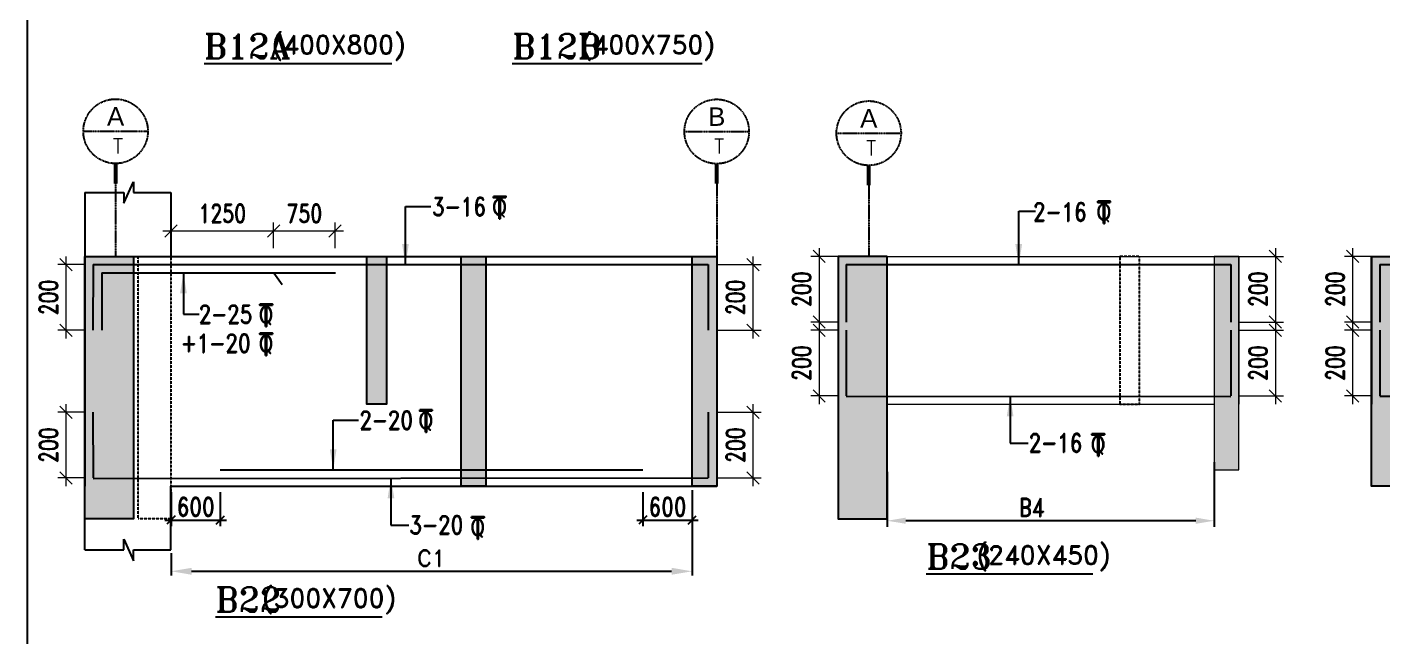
# Model space of a CAD drawing. Header units: millimetres. Extents: x 2061841 to 105821645, y -77612 to 48520811.
# Drawn here: x 2841199 to 2857719, y 21757 to 29191 of the extents above; entities that cross this region are included whole.
import ezdxf
from ezdxf.enums import TextEntityAlignment as Align

# ---------------------------------------------------------------- set-up
doc = ezdxf.new("R2010")
doc.units = ezdxf.units.MM
doc.header["$LTSCALE"] = 10
doc.header["$MEASUREMENT"] = 0
for name, pattern in [('$0$HIDDEN', [0.375, 0.25, -0.125]), ('BASEMENT COLUMN SETTING OUT-PART 2_R4$0$CENTER', [2, 1.25, -0.25, 0.25, -0.25]), ('CENTER', [2, 1.25, -0.25, 0.25, -0.25])]:
    doc.linetypes.add(name, pattern=pattern)
for name, color, linetype in [('A-Grid-Tower', 8, 'CENTER'), ('BASEMENT COLUMN SETTING OUT-PART 2_R4$0$A-GRID-MAIN', 2, 'BASEMENT COLUMN SETTING OUT-PART 2_R4$0$CENTER'), ('BEAM', 4, 'Continuous'), ('BEAM HATCH', 252, 'Continuous'), ('BEAM STIRRUPS', 3, 'Continuous'), ('BORDER', 5, 'Continuous'), ('DIM1', 3, 'Continuous'), ('LEADER', 3, 'Continuous'), ('REIN', 1, 'Continuous'), ('SHEET', 7, 'Continuous'), ('VIN_BEAM', 4, 'Continuous')]:
    doc.layers.add(name, color=color, linetype=linetype)
doc.layers.add('TEXT', color=2, linetype='Continuous', lineweight=25)
doc.layers.add('VIN_SLAB DIMENSION', color=3, linetype='Continuous', lineweight=13)
doc.styles.add('200', font='romand.shx', dxfattribs={"width": 0.8, "height": 225})
doc.styles.add('BASEMENT COLUMN SETTING OUT-PART 2_R4$0$MAS-TXTL', font='arial.ttf', dxfattribs={"height": 200})
doc.styles.add('BASEMENT COLUMN SETTING OUT-PART 2_R4$0$MAS-TXTS', font='romans.shx', dxfattribs={"width": 0.8, "height": 180})
doc.styles.add('GRID', font='romand.shx')
doc.styles.add('PK', font='romand.shx', dxfattribs={"width": 0.7, "height": 225})
doc.styles.add('PRP 100', font='romand.shx', dxfattribs={"width": 0.75})
doc.styles.add('RD', font='romand.shx', dxfattribs={"width": 0.9, "height": 225})
doc.styles.add('ROMAND', font='romand', dxfattribs={"height": 200})
doc.styles.add('RT', font='romant.shx', dxfattribs={"height": 250})
doc.dimstyles.new('dim', dxfattribs={"dimtxt": 225, "dimasz": 150, "dimexe": 100, "dimexo": 100, "dimgap": 100, "dimtad": 1, "dimdec": 0, "dimlfac": -1, "dimrnd": 5, "dimdsep": 46, "dimtxsty": 'PRP 100', "dimblk": 'OBLIQUE', "dimcen": 1.5, "dimdle": 100, "dimclrd": 3, "dimclre": 3, "dimclrt": 2, "dimadec": 0, "dimazin": 0, "dimtfac": 1, "dimtdec": 0, "dimtix": 1, "dimtmove": 0, "dimatfit": 3, "dimldrblk": 'OBLIQUE', "dimfxl": 200, "dimlwd": -1, "dimlwe": -1, "dimarcsym": 0})
doc.dimstyles.new('GR', dxfattribs={"dimtxt": 225, "dimasz": 100, "dimexe": 50, "dimexo": 50, "dimgap": 40, "dimtad": 1, "dimdec": 0, "dimzin": 0, "dimdsep": 46, "dimtxsty": 'RD', "dimblk1": 'OBLIQUE', "dimblk2": 'OBLIQUE', "dimsah": 1, "dimcen": 0, "dimdle": 100, "dimclrd": 3, "dimclre": 3, "dimclrt": 2, "dimadec": 0, "dimazin": 0, "dimtfac": 1, "dimtdec": 0, "dimtix": 1, "dimtmove": 0, "dimatfit": 3, "dimfxl": 1, "dimtolj": 1, "dimtzin": 0, "dimarcsym": 0})
doc.dimstyles.new('GR2', dxfattribs={"dimtxt": 225, "dimasz": 100, "dimexe": 75, "dimexo": 75, "dimgap": 50, "dimtad": 1, "dimdec": 0, "dimdsep": 46, "dimtxsty": '200', "dimblk1": 'OBLIQUE', "dimblk2": 'OBLIQUE', "dimsah": 1, "dimcen": 50, "dimdle": 75, "dimclrd": 3, "dimclre": 3, "dimclrt": 2, "dimadec": 0, "dimazin": 0, "dimtfac": 1, "dimtdec": 0, "dimtix": 1, "dimtmove": 0, "dimatfit": 3, "dimldrblk": 'OBLIQUE', "dimfxl": 1, "dimtolj": 1, "dimtzin": 0, "dimarcsym": 0})
doc.dimstyles.new('GRID', dxfattribs={"dimtxt": 300, "dimasz": 75, "dimexe": 50, "dimexo": 50, "dimgap": 60, "dimtad": 1, "dimdec": 0, "dimdsep": 46, "dimtxsty": 'GRID', "dimblk1": 'OBLIQUE', "dimblk2": 'OBLIQUE', "dimsah": 1, "dimcen": 2.5, "dimdle": 50, "dimclrd": 3, "dimclre": 3, "dimclrt": 2, "dimadec": 0, "dimazin": 0, "dimtfac": 1, "dimtdec": 0, "dimtmove": 0, "dimatfit": 3, "dimldrblk": 'OBLIQUE', "dimfxl": 1, "dimarcsym": 0})

# ---------------------------------------------------------------- blocks, each defined once
blk = doc.blocks.new('_Oblique')
at = {"color": 0, "linetype": 'ByBlock', "lineweight": -2}
blk.add_line((-0.5, -0.5), (0.5, 0.5), dxfattribs=at)
blk = doc.blocks.new('*D1713')
at = {"layer": 'Defpoints', "color": 0, "transparency": 16777216}
for p in [(2844202, 26707), (2842952, 26395), (2844202, 26395)]:
    blk.add_point(p, dxfattribs=at)
at = {"layer": 'VIN_SLAB DIMENSION', "color": 3, "transparency": 16777216}
for p, q in [((2842952, 26495), (2842952, 26807)), ((2844202, 26495), (2844202, 26807)), ((2842852, 26707), (2844302, 26707))]:
    blk.add_line(p, q, dxfattribs=at)
at = {"layer": 'VIN_SLAB DIMENSION', "color": 3, "transparency": 16777216, "xscale": 150, "yscale": 150, "zscale": 150, "rotation": 180}
blk.add_blockref('_Oblique', (2842952, 26707), dxfattribs=at)
at = {"layer": 'VIN_SLAB DIMENSION', "color": 3, "transparency": 16777216, "xscale": 150, "yscale": 150, "zscale": 150}
blk.add_blockref('_Oblique', (2844202, 26707), dxfattribs=at)
at = {"layer": 'VIN_SLAB DIMENSION', "color": 2, "transparency": 16777216, "insert": (2843577, 26920), "char_height": 225, "attachment_point": 5, "style": 'PRP 100'}
blk.add_mtext('1250', dxfattribs=at)
blk = doc.blocks.new('OBLIQUE')
blk = doc.blocks.new('A$C33BE299A')
at = {"layer": 'SHEET', "color": 4, "style": 'ROMAND'}
for s, height, p in [('T', 170, (-16, 0)), ('Q', 125, (-14, 27))]:
    blk.add_text(s, height=height, dxfattribs=at).set_placement(p)
blk = doc.blocks.new('*D1714')
at = {"layer": 'Defpoints', "color": 0, "linetype": 'Continuous', "ltscale": 20, "transparency": 16777216}
for p in [(2849302, 23595, -52), (2842952, 22829, 0), (2849302, 22557)]:
    blk.add_point(p, dxfattribs=at)
at = {"layer": 'DIM1', "color": 3, "linetype": 'Continuous', "lineweight": -2, "ltscale": 20, "transparency": 16777216}
for p, q in [((2849302, 23545), (2849302, 22507)), ((2842952, 22779), (2842952, 22507)), ((2843202, 22557), (2849052, 22557))]:
    blk.add_line(p, q, dxfattribs=at)
at = {"layer": 'DIM1', "color": 3, "linetype": 'Continuous', "ltscale": 20, "transparency": 16777216}
for points in [[(2843202, 22599), (2843202, 22515), (2842952, 22557)], [(2849052, 22599), (2849052, 22515), (2849302, 22557)]]:
    blk.add_solid(points, dxfattribs=at)
at = {"layer": 'DIM1', "color": 2, "linetype": 'Continuous', "ltscale": 20, "transparency": 16777216, "insert": (2846127, 22717), "char_height": 200, "attachment_point": 5, "style": 'GRID'}
blk.add_mtext('C1', dxfattribs=at)
blk = doc.blocks.new('*D1715')
at = {"layer": 'BEAM STIRRUPS', "color": 3, "lineweight": -2, "ltscale": 0.25, "transparency": 16777216}
for p, q in [((2855664, 23889), (2855664, 23098)), ((2851680, 23768), (2851680, 23098)), ((2855439, 23173), (2851905, 23173))]:
    blk.add_line(p, q, dxfattribs=at)
at = {"layer": 'BEAM STIRRUPS', "color": 3, "linetype": 'Continuous', "ltscale": 0.25, "transparency": 16777216}
for points in [[(2851905, 23211), (2851905, 23136), (2851680, 23173)], [(2855439, 23211), (2855439, 23136), (2855664, 23173)]]:
    blk.add_solid(points, dxfattribs=at)
at = {"layer": 'Defpoints', "color": 0, "linetype": 'Continuous', "ltscale": 0.25, "transparency": 16777216}
for p in [(2855664, 23964, 46), (2851680, 23843, 2), (2851680, 23173)]:
    blk.add_point(p, dxfattribs=at)
at = {"layer": 'BEAM STIRRUPS', "color": 2, "linetype": 'Continuous', "ltscale": 0.25, "transparency": 16777216, "insert": (2853440, 23336), "char_height": 225, "attachment_point": 5, "rotation": 360, "style": '200'}
blk.add_mtext('\\A1;B4', dxfattribs=at)
blk = doc.blocks.new('*D1599')
at = {"layer": 'Defpoints', "color": 0, "transparency": 16777216}
for p in [(2844952, 26707), (2844202, 26395), (2844952, 26395)]:
    blk.add_point(p, dxfattribs=at)
at = {"layer": 'VIN_SLAB DIMENSION', "color": 3, "transparency": 16777216}
for p, q in [((2844202, 26495), (2844202, 26807)), ((2844952, 26495), (2844952, 26807)), ((2844102, 26707), (2845052, 26707))]:
    blk.add_line(p, q, dxfattribs=at)
at = {"layer": 'VIN_SLAB DIMENSION', "color": 3, "transparency": 16777216, "xscale": 150, "yscale": 150, "zscale": 150, "rotation": 180}
blk.add_blockref('_Oblique', (2844202, 26707), dxfattribs=at)
at = {"layer": 'VIN_SLAB DIMENSION', "color": 3, "transparency": 16777216, "xscale": 150, "yscale": 150, "zscale": 150}
blk.add_blockref('_Oblique', (2844952, 26707), dxfattribs=at)
at = {"layer": 'VIN_SLAB DIMENSION', "color": 2, "transparency": 16777216, "insert": (2844577, 26920), "char_height": 225, "attachment_point": 5, "style": 'PRP 100'}
blk.add_mtext('750', dxfattribs=at)
blk = doc.blocks.new('*D1600')
at = {"layer": 'BEAM', "color": 3, "lineweight": -2, "transparency": 16777216}
for p, q in [((2842952, 23520), (2842952, 23106)), ((2843552, 23520), (2843552, 23106)), ((2842877, 23181), (2843627, 23181))]:
    blk.add_line(p, q, dxfattribs=at)
at = {"layer": 'Defpoints', "color": 0, "transparency": 16777216}
for p in [(2842952, 23595, 0), (2843552, 23595, 0), (2843552, 23181)]:
    blk.add_point(p, dxfattribs=at)
at = {"layer": 'BEAM', "color": 3, "lineweight": -2, "transparency": 16777216, "xscale": 100, "yscale": 100, "zscale": 100, "rotation": 180}
blk.add_blockref('_Oblique', (2842952, 23181), dxfattribs=at)
at = {"layer": 'BEAM', "color": 3, "lineweight": -2, "transparency": 16777216, "xscale": 100, "yscale": 100, "zscale": 100}
blk.add_blockref('_Oblique', (2843552, 23181), dxfattribs=at)
at = {"layer": 'BEAM', "color": 2, "transparency": 16777216, "insert": (2843252, 23343), "char_height": 225, "attachment_point": 5, "style": '200'}
blk.add_mtext('\\A1;600', dxfattribs=at)
blk = doc.blocks.new('*D1601')
at = {"layer": 'BEAM', "color": 3, "lineweight": -2, "transparency": 16777216}
for p, q in [((2848702, 23520), (2848702, 23106)), ((2849302, 23520), (2849302, 23106)), ((2848627, 23181), (2849377, 23181))]:
    blk.add_line(p, q, dxfattribs=at)
at = {"layer": 'Defpoints', "color": 0, "transparency": 16777216}
for p in [(2848702, 23595, 0), (2849302, 23595, 0), (2849302, 23181)]:
    blk.add_point(p, dxfattribs=at)
at = {"layer": 'BEAM', "color": 3, "lineweight": -2, "transparency": 16777216, "xscale": 100, "yscale": 100, "zscale": 100, "rotation": 180}
blk.add_blockref('_Oblique', (2848702, 23181), dxfattribs=at)
at = {"layer": 'BEAM', "color": 3, "lineweight": -2, "transparency": 16777216, "xscale": 100, "yscale": 100, "zscale": 100}
blk.add_blockref('_Oblique', (2849302, 23181), dxfattribs=at)
at = {"layer": 'BEAM', "color": 2, "transparency": 16777216, "insert": (2849002, 23343), "char_height": 225, "attachment_point": 5, "style": '200'}
blk.add_mtext('\\A1;600', dxfattribs=at)
blk = doc.blocks.new('BASEMENT COLUMN SETTING OUT-PART 2_R4$0$GRID TARGET1')
blk.add_wipeout([(393, -655), (392, -641), (392, -628), (390, -614), (389, -600), (387, -587), (384, -573), (381, -560), (377, -547), (373, -534), (369, -521), (364, -508), (359, -495), (353, -483), (347, -471), (340, -459), (333, -447), (325, -435), (318, -424), (309, -413), (301, -403), (292, -392), (282, -382), (273, -373), (263, -363), (252, -354), (242, -346), (231, -337), (220, -330), (208, -322), (196, -315), (184, -308), (172, -302), (160, -296), (147, -291), (134, -286), (121, -282), (108, -278), (95, -274), (82, -271), (68, -268), (55, -266), (41, -265), (27, -263), (14, -263), (0, -262), (-14, -263), (-27, -263), (-41, -265), (-55, -266), (-68, -268), (-82, -271), (-95, -274), (-108, -278), (-121, -282), (-134, -286), (-147, -291), (-160, -296), (-172, -302), (-184, -308), (-196, -315), (-208, -322), (-220, -330), (-231, -337), (-242, -346), (-252, -354), (-263, -363), (-273, -373), (-282, -382), (-292, -392), (-301, -403), (-309, -413), (-318, -424), (-325, -435), (-333, -447), (-340, -459), (-347, -471), (-353, -483), (-359, -495), (-364, -508), (-369, -521), (-373, -534), (-377, -547), (-381, -560), (-384, -573), (-387, -587), (-389, -600), (-390, -614), (-392, -628), (-392, -641), (-393, -655), (-392, -669), (-392, -682), (-390, -696), (-389, -710), (-387, -723), (-384, -737), (-381, -750), (-377, -763), (-373, -776), (-369, -789), (-364, -802), (-359, -815), (-353, -827), (-347, -839), (-340, -851), (-333, -863), (-325, -875), (-318, -886), (-309, -897), (-301, -907), (-292, -918), (-282, -928), (-273, -937), (-263, -947), (-252, -956), (-242, -964), (-231, -973), (-220, -981), (-208, -988), (-196, -995), (-184, -1002), (-172, -1008), (-160, -1014), (-147, -1019), (-134, -1024), (-121, -1028), (-108, -1032), (-95, -1036), (-82, -1039), (-68, -1042), (-55, -1044), (-41, -1046), (-27, -1047), (-14, -1047), (0, -1048), (14, -1047), (27, -1047), (41, -1046), (55, -1044), (68, -1042), (82, -1039), (95, -1036), (108, -1032), (121, -1028), (134, -1024), (147, -1019), (160, -1014), (172, -1008), (184, -1002), (196, -995), (208, -988), (220, -981), (231, -973), (242, -964), (252, -956), (263, -947), (273, -937), (282, -928), (292, -918), (301, -907), (309, -897), (318, -886), (325, -875), (333, -863), (340, -851), (347, -839), (353, -827), (359, -815), (364, -802), (369, -789), (373, -776), (377, -763), (381, -750), (384, -737), (387, -723), (389, -710), (390, -696), (392, -682), (392, -669)])
blk.add_line((-393, -655), (393, -655))
at = {"const_width": 48.8}
blk.add_lwpolyline([(0, -1048), (0, -1292)], dxfattribs=at)
blk.add_circle((0, -655), 393)
for tag, height, style, p in [('AS', 225, 'BASEMENT COLUMN SETTING OUT-PART 2_R4$0$MAS-TXTL', (0, -586)), ('REF', 180, 'BASEMENT COLUMN SETTING OUT-PART 2_R4$0$MAS-TXTS', (29, -925))]:
    blk.add_attdef(tag, text='', height=height, dxfattribs=dict(style=style)).set_placement(p, align=Align.CENTER)
blk = doc.blocks.new('*D1228')
at = {"layer": 'Defpoints', "color": 0, "transparency": 16777216}
for p in [(2842001, 26295, 52), (2841671, 25495), (2842001, 25495, 51)]:
    blk.add_point(p, dxfattribs=at)
at = {"layer": 'VIN_SLAB DIMENSION', "color": 3, "transparency": 16777216}
for p, q in [((2841901, 26295), (2841571, 26295)), ((2841671, 26395), (2841671, 25395)), ((2841901, 25495), (2841571, 25495))]:
    blk.add_line(p, q, dxfattribs=at)
at = {"layer": 'VIN_SLAB DIMENSION', "color": 3, "transparency": 16777216, "xscale": 150, "yscale": 150, "zscale": 150}
for p, rotation in [((2841671, 26295), 90), ((2841671, 25495), 270)]:
    blk.add_blockref('_Oblique', p, dxfattribs=dict(at, rotation=rotation))
at = {"layer": 'VIN_SLAB DIMENSION', "color": 2, "transparency": 16777216, "insert": (2841459, 25895), "char_height": 225, "attachment_point": 5, "rotation": 90, "style": 'PRP 100'}
blk.add_mtext('200', dxfattribs=at)
blk = doc.blocks.new('*D1229')
at = {"layer": 'Defpoints', "color": 0, "transparency": 16777216}
for p in [(2842001, 24495, 52), (2841671, 23695), (2842001, 23695, 51)]:
    blk.add_point(p, dxfattribs=at)
at = {"layer": 'VIN_SLAB DIMENSION', "color": 3, "transparency": 16777216}
for p, q in [((2841901, 24495), (2841571, 24495)), ((2841671, 24595), (2841671, 23595)), ((2841901, 23695), (2841571, 23695))]:
    blk.add_line(p, q, dxfattribs=at)
at = {"layer": 'VIN_SLAB DIMENSION', "color": 3, "transparency": 16777216, "xscale": 150, "yscale": 150, "zscale": 150}
for p, rotation in [((2841671, 24495), 90), ((2841671, 23695), 270)]:
    blk.add_blockref('_Oblique', p, dxfattribs=dict(at, rotation=rotation))
at = {"layer": 'VIN_SLAB DIMENSION', "color": 2, "transparency": 16777216, "insert": (2841459, 24095), "char_height": 225, "attachment_point": 5, "rotation": 90, "style": 'PRP 100'}
blk.add_mtext('200', dxfattribs=at)
blk = doc.blocks.new('*D1230')
at = {"layer": 'Defpoints', "color": 0, "transparency": 16777216}
for p in [(2849499, 26295, 52), (2849499, 25495, 51), (2850042, 25495)]:
    blk.add_point(p, dxfattribs=at)
at = {"layer": 'VIN_SLAB DIMENSION', "color": 3, "transparency": 16777216}
for p, q in [((2849599, 26295), (2850142, 26295)), ((2850042, 26395), (2850042, 25395)), ((2849599, 25495), (2850142, 25495))]:
    blk.add_line(p, q, dxfattribs=at)
at = {"layer": 'VIN_SLAB DIMENSION', "color": 3, "transparency": 16777216, "xscale": 150, "yscale": 150, "zscale": 150}
for p, rotation in [((2850042, 26295), 90), ((2850042, 25495), 270)]:
    blk.add_blockref('_Oblique', p, dxfattribs=dict(at, rotation=rotation))
at = {"layer": 'VIN_SLAB DIMENSION', "color": 2, "transparency": 16777216, "insert": (2849829, 25895), "char_height": 225, "attachment_point": 5, "rotation": 90, "style": 'PRP 100'}
blk.add_mtext('200', dxfattribs=at)
blk = doc.blocks.new('*D1231')
at = {"layer": 'Defpoints', "color": 0, "transparency": 16777216}
for p in [(2849499, 24495, 52), (2849499, 23695, 51), (2850042, 23695)]:
    blk.add_point(p, dxfattribs=at)
at = {"layer": 'VIN_SLAB DIMENSION', "color": 3, "transparency": 16777216}
for p, q in [((2849599, 24495), (2850142, 24495)), ((2850042, 24595), (2850042, 23595)), ((2849599, 23695), (2850142, 23695))]:
    blk.add_line(p, q, dxfattribs=at)
at = {"layer": 'VIN_SLAB DIMENSION', "color": 3, "transparency": 16777216, "xscale": 150, "yscale": 150, "zscale": 150}
for p, rotation in [((2850042, 24495), 90), ((2850042, 23695), 270)]:
    blk.add_blockref('_Oblique', p, dxfattribs=dict(at, rotation=rotation))
at = {"layer": 'VIN_SLAB DIMENSION', "color": 2, "transparency": 16777216, "insert": (2849830, 24095), "char_height": 225, "attachment_point": 5, "rotation": 90, "style": 'PRP 100'}
blk.add_mtext('200', dxfattribs=at)
blk = doc.blocks.new('*D1232')
at = {"layer": 'Defpoints', "color": 0, "transparency": 16777216}
for p in [(2851180, 26395, 52), (2850850, 25595), (2851180, 25595, 51)]:
    blk.add_point(p, dxfattribs=at)
at = {"layer": 'VIN_SLAB DIMENSION', "color": 3, "transparency": 16777216}
for p, q in [((2850850, 26495), (2850850, 25495)), ((2851080, 26395), (2850750, 26395)), ((2851080, 25595), (2850750, 25595))]:
    blk.add_line(p, q, dxfattribs=at)
at = {"layer": 'VIN_SLAB DIMENSION', "color": 3, "transparency": 16777216, "xscale": 150, "yscale": 150, "zscale": 150}
for p, rotation in [((2850850, 26395), 90), ((2850850, 25595), 270)]:
    blk.add_blockref('_Oblique', p, dxfattribs=dict(at, rotation=rotation))
at = {"layer": 'VIN_SLAB DIMENSION', "color": 2, "transparency": 16777216, "insert": (2850637, 25995), "char_height": 225, "attachment_point": 5, "rotation": 90, "style": 'PRP 100'}
blk.add_mtext('200', dxfattribs=at)
blk = doc.blocks.new('*D1233')
at = {"layer": 'Defpoints', "color": 0, "transparency": 16777216}
for p in [(2851180, 25495, 52), (2850850, 24695), (2851180, 24695, 51)]:
    blk.add_point(p, dxfattribs=at)
at = {"layer": 'VIN_SLAB DIMENSION', "color": 3, "transparency": 16777216}
for p, q in [((2851080, 25495), (2850750, 25495)), ((2850850, 25595), (2850850, 24595)), ((2851080, 24695), (2850750, 24695))]:
    blk.add_line(p, q, dxfattribs=at)
at = {"layer": 'VIN_SLAB DIMENSION', "color": 3, "transparency": 16777216, "xscale": 150, "yscale": 150, "zscale": 150}
for p, rotation in [((2850850, 25495), 90), ((2850850, 24695), 270)]:
    blk.add_blockref('_Oblique', p, dxfattribs=dict(at, rotation=rotation))
at = {"layer": 'VIN_SLAB DIMENSION', "color": 2, "transparency": 16777216, "insert": (2850637, 25095), "char_height": 225, "attachment_point": 5, "rotation": 90, "style": 'PRP 100'}
blk.add_mtext('200', dxfattribs=at)
blk = doc.blocks.new('*D1234')
at = {"layer": 'Defpoints', "color": 0, "transparency": 16777216}
for p in [(2855866, 26395, 52), (2855866, 25595, 51), (2856410, 25595)]:
    blk.add_point(p, dxfattribs=at)
at = {"layer": 'VIN_SLAB DIMENSION', "color": 3, "transparency": 16777216}
for p, q in [((2856410, 26495), (2856410, 25495)), ((2855966, 26395), (2856510, 26395)), ((2855966, 25595), (2856510, 25595))]:
    blk.add_line(p, q, dxfattribs=at)
at = {"layer": 'VIN_SLAB DIMENSION', "color": 3, "transparency": 16777216, "xscale": 150, "yscale": 150, "zscale": 150}
for p, rotation in [((2856410, 26395), 90), ((2856410, 25595), 270)]:
    blk.add_blockref('_Oblique', p, dxfattribs=dict(at, rotation=rotation))
at = {"layer": 'VIN_SLAB DIMENSION', "color": 2, "transparency": 16777216, "insert": (2856198, 25995), "char_height": 225, "attachment_point": 5, "rotation": 90, "style": 'PRP 100'}
blk.add_mtext('200', dxfattribs=at)
blk = doc.blocks.new('*D1235')
at = {"layer": 'Defpoints', "color": 0, "transparency": 16777216}
for p in [(2855866, 25495, 52), (2855866, 24695, 51), (2856410, 24695)]:
    blk.add_point(p, dxfattribs=at)
at = {"layer": 'VIN_SLAB DIMENSION', "color": 3, "transparency": 16777216}
for p, q in [((2855966, 25495), (2856510, 25495)), ((2856410, 25595), (2856410, 24595)), ((2855966, 24695), (2856510, 24695))]:
    blk.add_line(p, q, dxfattribs=at)
at = {"layer": 'VIN_SLAB DIMENSION', "color": 3, "transparency": 16777216, "xscale": 150, "yscale": 150, "zscale": 150}
for p, rotation in [((2856410, 25495), 90), ((2856410, 24695), 270)]:
    blk.add_blockref('_Oblique', p, dxfattribs=dict(at, rotation=rotation))
at = {"layer": 'VIN_SLAB DIMENSION', "color": 2, "transparency": 16777216, "insert": (2856198, 25095), "char_height": 225, "attachment_point": 5, "rotation": 90, "style": 'PRP 100'}
blk.add_mtext('200', dxfattribs=at)
blk = doc.blocks.new('*D1236')
at = {"layer": 'Defpoints', "color": 0, "transparency": 16777216}
for p in [(2857680, 26395, 52), (2857350, 25595), (2857680, 25595, 51)]:
    blk.add_point(p, dxfattribs=at)
at = {"layer": 'VIN_SLAB DIMENSION', "color": 3, "transparency": 16777216}
for p, q in [((2857350, 26495), (2857350, 25495)), ((2857580, 26395), (2857250, 26395)), ((2857580, 25595), (2857250, 25595))]:
    blk.add_line(p, q, dxfattribs=at)
at = {"layer": 'VIN_SLAB DIMENSION', "color": 3, "transparency": 16777216, "xscale": 150, "yscale": 150, "zscale": 150}
for p, rotation in [((2857350, 26395), 90), ((2857350, 25595), 270)]:
    blk.add_blockref('_Oblique', p, dxfattribs=dict(at, rotation=rotation))
at = {"layer": 'VIN_SLAB DIMENSION', "color": 2, "transparency": 16777216, "insert": (2857138, 25995), "char_height": 225, "attachment_point": 5, "rotation": 90, "style": 'PRP 100'}
blk.add_mtext('200', dxfattribs=at)
blk = doc.blocks.new('*D1237')
at = {"layer": 'Defpoints', "color": 0, "transparency": 16777216}
for p in [(2857680, 25495, 52), (2857350, 24695), (2857680, 24695, 51)]:
    blk.add_point(p, dxfattribs=at)
at = {"layer": 'VIN_SLAB DIMENSION', "color": 3, "transparency": 16777216}
for p, q in [((2857580, 25495), (2857250, 25495)), ((2857350, 25595), (2857350, 24595)), ((2857580, 24695), (2857250, 24695))]:
    blk.add_line(p, q, dxfattribs=at)
at = {"layer": 'VIN_SLAB DIMENSION', "color": 3, "transparency": 16777216, "xscale": 150, "yscale": 150, "zscale": 150}
for p, rotation in [((2857350, 25495), 90), ((2857350, 24695), 270)]:
    blk.add_blockref('_Oblique', p, dxfattribs=dict(at, rotation=rotation))
at = {"layer": 'VIN_SLAB DIMENSION', "color": 2, "transparency": 16777216, "insert": (2857138, 25095), "char_height": 225, "attachment_point": 5, "rotation": 90, "style": 'PRP 100'}
blk.add_mtext('200', dxfattribs=at)

msp = doc.modelspace()

# ---------------------------------------------------------------- hatches: boundary and pattern name
at = {"layer": 'BEAM HATCH'}
for points in [[(2841901.8, 26395.4), (2842496.9, 26395.4), (2842496.9, 23195.4), (2841901.8, 23195.4)], [(2845336.8, 26395.4), (2845576.8, 26395.4), (2845576.8, 24595.4), (2845336.8, 24595.4)], [(2846486.8, 26395.4), (2846786.8, 26395.4), (2846786.8, 23595.4), (2846486.8, 23595.4)], [(2849301.8, 26395.4), (2849601.8, 26395.4), (2849601.8, 23595.4), (2849301.8, 23595.4)], [(2851679.9, 26395.4), (2851079.6, 26395.4), (2851079.6, 23195.4), (2851679.9, 23195.4)], [(2855664.4, 26395.4), (2855664.4, 23795.4), (2855964.6, 23795.4), (2855964.6, 26395.4)]]:
    msp.add_hatch(color=252, dxfattribs=at).paths.add_polyline_path(points)
h = msp.add_hatch(color=252, dxfattribs=at)
h.paths.add_polyline_path([(2857580.2, 26395.4), (2857880.2, 26395.4), (2857880.2, 23595.4), (2857580.2, 23595.4)])
h.paths.add_polyline_path([(2858892.5, 23938.2), (2859245, 23938.2), (2859245, 23488.2), (2858892.5, 23488.2)], flags=9)

# ---------------------------------------------------------------- linework, layer by layer
at = {"layer": 'A-Grid-Tower', "color": 6}
for p, q in [((2842276.8, 27284.4, 0), (2842276.8, 26395.4, 0)), ((2849601.8, 27281.5, 0), (2849601.8, 26395.4)), ((2851454.6, 27261.1), (2851454.6, 26395.4))]:
    msp.add_line(p, q, dxfattribs=at)
at = {"layer": 'BEAM'}
for p, q in [((2842375.7, 27043.3, 0), (2842496.1, 27305.6)), ((2842496.1, 27305.6), (2842496.1, 27172.9, 0)), ((2841901.8, 27172.9, 0), (2841901.8, 26395.4, 0)), ((2841901.8, 27172.9, 0), (2842375.7, 27172.9, 0)), ((2842375.7, 27172.9, 0), (2842375.7, 27043.3, 0)), ((2842496.1, 27172.9, 0), (2842951.8, 27172.9, 0)), ((2842951.8, 27172.9, 0), (2842951.8, 26395.4, 0)), ((2841901.8, 26395.4, 0), (2841901.8, 23595.4, 0)), ((2841901.8, 26395.4, 0), (2849601.8, 26395.4)), ((2841901.8, 26395.4, 0), (2841901.8, 23595.4, 0)), ((2849601.8, 26395.4), (2849601.8, 23595.4)), ((2857580.2, 26395.4, 0), (2857580.2, 24595.4, 0)), ((2857580.2, 26395.4, 0), (2861245.2, 26395.4, 0)), ((2857580.2, 26395.4, 0), (2857580.2, 24595.4, 0)), ((2841901.8, 22817.8, 0), (2841901.8, 23595.4, 0)), ((2842951.8, 23595.4, 0), (2849601.8, 23595.4)), ((2842951.8, 22817.8, 0), (2842951.8, 23595.4, 0)), ((2841901.8, 22817.8, 0), (2842375.7, 22817.8, 0)), ((2842375.7, 22817.8, 0), (2842375.7, 22947.5, 0)), ((2842375.7, 22947.5, 0), (2842496.1, 22685.2)), ((2842496.1, 22817.8, 0), (2842951.8, 22817.8, 0)), ((2842496.1, 22685.2), (2842496.1, 22817.8, 0))]:
    msp.add_line(p, q, dxfattribs=at)
at = {"layer": 'BEAM', "lineweight": 13}
for p, q in [((2851079.6, 26395.4, 0), (2851079.6, 24595.4, 0)), ((2851679.9, 26395.4, 0), (2855964.6, 26395.4, 0)), ((2855964.6, 26395.4, 0), (2855964.6, 24595.4, 0)), ((2851679.9, 24595.4, 0), (2855664.4, 24595.4, 0))]:
    msp.add_line(p, q, dxfattribs=at)
at = {"layer": 'BEAM', "elevation": 0}
for points in [[(2841901.8, 26395.4), (2842496.9, 26395.4), (2842496.9, 23195.4), (2841901.8, 23195.4)], [(2845336.8, 26395.4), (2845576.8, 26395.4), (2845576.8, 24595.4), (2845336.8, 24595.4)], [(2846486.8, 26395.4), (2846786.8, 26395.4), (2846786.8, 23595.4), (2846486.8, 23595.4)], [(2849301.8, 26395.4), (2849601.8, 26395.4), (2849601.8, 23595.4), (2849301.8, 23595.4)], [(2857580.2, 26395.4), (2857880.2, 26395.4), (2857880.2, 23595.4), (2857580.2, 23595.4)]]:
    msp.add_lwpolyline(points, close=True, dxfattribs=at)
at = {"layer": 'BEAM', "lineweight": 13, "elevation": 0}
msp.add_lwpolyline([(2855664.4, 26395.4), (2855664.4, 23795.4), (2855964.6, 23795.4), (2855964.6, 26395.4), (2855664.4, 26395.4), (2855664.4, 26132.5)], dxfattribs=at)
at = {"layer": 'BORDER'}
msp.add_lwpolyline([(2841198.6, -702.5), (2931198.6, -702.5), (2931198.6, 59297.5), (2841198.6, 59297.5)], close=True, dxfattribs=at)
at = {"layer": 'REIN'}
for p, q in [((2842001.9, 26295.4, 0), (2842001.1, 25495.4, 0)), ((2842001.8, 26295.4, 0), (2849499.3, 26295.4, 0)), ((2849499.3, 26295.4), (2849498.5, 25495.4, 0)), ((2851179.6, 26295.4, 0), (2855864.6, 26295.4, 0)), ((2851180.4, 26295.4, 0), (2851179.6, 25595.4, 0)), ((2855865.4, 26295.4, 0), (2855866.2, 25595.4, 0)), ((2857680.2, 26295.4, 0), (2861145.2, 26295.4, 0)), ((2857681, 26295.4, 0), (2857680.2, 25595.4, 0)), ((2842108.3, 26195.4, 0), (2844954.4, 26195.4, 0)), ((2842108.3, 26195.4, 0), (2842108.3, 25496.7, 0)), ((2844205.1, 26195.4, 0), (2844307.4, 26053.2, 0)), ((2851179.6, 25495.4, 51.6), (2851180.4, 24695.4, 0)), ((2855866.2, 25495.4, 0), (2855865.4, 24695.4, 0)), ((2857680.2, 25495.4, 0), (2857681, 24695.4, 0)), ((2851180.4, 24690.8, -0.3), (2855865.4, 24686.1, 0)), ((2857681, 24692, 0), (2861045.2, 24695.4, 0)), ((2842001.1, 24495.4, 0), (2842001.9, 23695.4, 0)), ((2849499.3, 24495.4), (2849499.3, 23695.4)), ((2843552.4, 23795.4, 0), (2848699.7, 23795.4, 0)), ((2842001.9, 23687.9, 0), (2849499.3, 23695.4))]:
    msp.add_line(p, q, dxfattribs=at)
at = {"layer": 'VIN_BEAM', "linetype": '$0$HIDDEN', "elevation": 0}
msp.add_lwpolyline([(2842551.8, 26395.4), (2842951.8, 26395.4), (2842951.8, 23195.4), (2842551.8, 23195.4)], close=True, dxfattribs=at)
at = {"layer": 'VIN_BEAM'}
msp.add_lwpolyline([(2851679.9, 26395.4), (2851079.6, 26395.4), (2851079.6, 23195.4), (2851679.9, 23195.4)], close=True, dxfattribs=at)
at = {"layer": 'VIN_BEAM', "linetype": '$0$HIDDEN', "elevation": 0}
msp.add_lwpolyline([(2854514.6, 26395.4), (2854514.6, 24595.4), (2854754.6, 24595.4), (2854754.6, 26395.4), (2854514.6, 26395.4), (2854514.6, 26132.5)], dxfattribs=at)

# ---------------------------------------------------------------- block references
at = {"layer": 'TEXT', "color": 1, "xscale": 1.600000001490116, "yscale": 1.600000001490116, "zscale": 1.600000001490116}
for p in [(2846882.8, 26854.6, 243658.3), (2844037.6, 25541.8, 243658.3), (2844037.6, 25188.6, 243658.3), (2845984.5, 24252.4, 243658.3), (2846617.1, 22950.3, 243672.1)]:
    msp.add_blockref('A$C33BE299A', p, dxfattribs=at)
at = {"layer": 'TEXT', "color": 2, "xscale": 1.600000001490116, "yscale": 1.600000001490116, "zscale": 1.600000001490116}
for p in [(2854247.1, 26795.5, 243658), (2854176.6, 23960.8, 243658)]:
    msp.add_blockref('A$C33BE299A', p, dxfattribs=at)

# ---------------------------------------------------------------- texts
at = {"layer": 'TEXT', "color": 1, "style": 'RT'}
for s, p in [('%%UB12A      ', (2844498.5, 28958.4, 0)), ('%%UB12B      ', (2848267.8, 28958.4, 0)), ('%%UB23      ', (2853170.4, 22736.6, 0)), ('%%UB22      ', (2844510, 22211.5, 0))]:
    msp.add_text(s, height=300, dxfattribs=at).set_placement(p, align=Align.MIDDLE_CENTER)
at = {"layer": 'TEXT', "color": 2, "style": 'RD'}
for s, p in [('(400X800)', (2844184.6, 28864.3, 0)), ('(400X750)', (2847953.9, 28864.3, 0)), ('(240X450)', (2852774.2, 22642.6, 0)), ('(300X700)', (2844068.3, 22117.4, 0))]:
    msp.add_text(s, height=225, dxfattribs=at).set_placement(p)
at = {"layer": 'TEXT', "color": 2, "style": 'PK', "width": 0.8}
for s, p in [('3-16', (2846133.6, 26890.5, 0)), ('2-16', (2853454.3, 26825.7, -0.2)), ('2-25', (2843288.4, 25577.7, 0)), ('+1-20', (2843073.3, 25224.6, 0)), ('2-20', (2845245.7, 24285.8, -0.2))]:
    msp.add_text(s, height=225, dxfattribs=at).set_placement(p)
for s, p in [('2-16', (2853402.1, 24009.8, 0)), ('3-20', (2845857, 23009.8, 13.8))]:
    msp.add_text(s, height=225, rotation=0, dxfattribs=at).set_placement(p)

# ---------------------------------------------------------------- dimensions: what is measured, and where the dimension line sits
at = {"layer": 'BEAM'}
for base, p1, p2, picture, middle in [((2843551.8, 23180.9, 0), (2842951.8, 23595.4, 0), (2843551.8, 23595.4, 0), '*D1600', (2843251.8, 23343.4, 0)), ((2849301.8, 23180.9, 0), (2848701.8, 23595.4, 0), (2849301.8, 23595.4, 0), '*D1601', (2849001.8, 23343.4, 0))]:
    dim = msp.add_linear_dim(base=base, p1=p1, p2=p2, dimstyle='GR2', override={"dimldrblk": 'OBLIQUE'}, dxfattribs=at)
    dim.commit()
    dim.dimension.update_dxf_attribs({"geometry": picture, "text_midpoint": middle})
at = {"layer": 'BEAM STIRRUPS', "linetype": 'Continuous', "ltscale": 0.25}
dim = msp.add_linear_dim(base=(2851679.9, 23173.5, 0), p1=(2855664.4, 23963.7, 46.4), p2=(2851679.9, 23843.2, 1.6), angle=179.99996, text='B4', dimstyle='GR2', override={"dimasz": 225, "dimtxsty": '200', "dimfxl": 3, "dimarcsym": 2}, dxfattribs=at)
dim.commit()
dim.dimension.update_dxf_attribs({"geometry": '*D1715', "text_midpoint": (2853439.6, 23173.5, 0), "dimtype": 160})
at = {"layer": 'DIM1', "linetype": 'Continuous', "ltscale": 20}
dim = msp.add_linear_dim(base=(2849301.8, 22557.1, 0), p1=(2842951.8, 22828.6, 0), p2=(2849301.8, 23595.4, -51.6), text='C1', dimstyle='GRID', override={"dimtxt": 200, "dimasz": 250, "dimtxsty": 'GRID', "dimsah": 0, "dimtmove": 1}, dxfattribs=at)
dim.commit()
dim.dimension.update_dxf_attribs({"geometry": '*D1714', "text_midpoint": (2846126.8, 22717.1, 0)})
at = {"layer": 'VIN_SLAB DIMENSION'}
dim = msp.add_linear_dim(base=(2844201.8, 26707.1, 0), p1=(2842951.8, 26395.4, 0), p2=(2844201.8, 26395.4, 0), dimstyle='dim', dxfattribs=at)
dim.commit()
dim.dimension.update_dxf_attribs({"geometry": '*D1713', "text_midpoint": (2843576.8, 26919.6, 0)})
dim = msp.add_linear_dim(base=(2844951.8, 26707.1), p1=(2844201.8, 26395.4), p2=(2844951.8, 26395.4), dimstyle='dim', override={"dimtxsty": 'PRP 100', "dimldrblk": 'OBLIQUE'}, dxfattribs=at)
dim.commit()
dim.dimension.update_dxf_attribs({"geometry": '*D1599', "text_midpoint": (2844576.8, 26919.6)})
for base, p1, p2, picture, middle in [((2850849.8, 25595.4, 0), (2851179.6, 26395.4, 51.6), (2851179.6, 25595.4, 51.2), '*D1232', (2850637.3, 25995.4, 0)), ((2856410.4, 25595.4, 0), (2855866.2, 26395.4, 51.6), (2855866.2, 25595.4, 51.2), '*D1234', (2856197.9, 25995.4, 0)), ((2857350.4, 25595.4, 0), (2857680.2, 26395.4, 51.6), (2857680.2, 25595.4, 51.2), '*D1236', (2857137.9, 25995.4, 0)), ((2841671.3, 25495.4, 0), (2842001.1, 26295.4, 51.6), (2842001.1, 25495.4, 51.2), '*D1228', (2841458.8, 25895.4, 0)), ((2850041.5, 25495.4, 0), (2849498.5, 26295.4, 51.6), (2849498.5, 25495.4, 51.2), '*D1230', (2849829, 25895.4, 0)), ((2850849.8, 24695.4, 0), (2851179.6, 25495.4, 51.6), (2851179.6, 24695.4, 51.2), '*D1233', (2850637.3, 25095.4, 0)), ((2856410.4, 24695.4, 0), (2855866.2, 25495.4, 51.6), (2855866.2, 24695.4, 51.2), '*D1235', (2856197.9, 25095.4, 0)), ((2857350.4, 24695.4, 0), (2857680.2, 25495.4, 51.6), (2857680.2, 24695.4, 51.2), '*D1237', (2857137.9, 25095.4, 0)), ((2841671.3, 23695.4, 0), (2842001.1, 24495.4, 51.6), (2842001.1, 23695.4, 51.2), '*D1229', (2841458.8, 24095.4, 0)), ((2850042.3, 23695.4), (2849499.3, 24495.4, 51.6), (2849499.3, 23695.4, 51.2), '*D1231', (2849829.8, 24095.4))]:
    dim = msp.add_linear_dim(base=base, p1=p1, p2=p2, angle=90, text='200', dimstyle='dim', dxfattribs=at)
    dim.commit()
    dim.dimension.update_dxf_attribs({"geometry": picture, "text_midpoint": middle})

# ---------------------------------------------------------------- leaders
at = {"layer": 'LEADER', "color": 3}
for points in [[(2845808.8, 26295.1, 0), (2845808.8, 27005.4, 0), (2846116.2, 27005.4, 0)], [(2853281.9, 26295.1, 0), (2853281.9, 26948.4, 0), (2853487.5, 26948.4, 0)], [(2843103.6, 26195.4, 0), (2843103.6, 25692.6, 0), (2843295.6, 25692.6, 0)], [(2853177.1, 24695.4, 0), (2853177.1, 24118.2, 0), (2853395.2, 24118.2, 0)], [(2844928.4, 23795.1, 0), (2844928.4, 24398.8, 0), (2845235.8, 24398.8, 0)], [(2845632.1, 23695.4, 13.8), (2845632.1, 23118.2, 13.8), (2845850.1, 23118.2, 13.8)]]:
    msp.add_leader(points, dimstyle='GR', override={"dimasz": 250}, dxfattribs=at)

# ---------------------------------------------------------------- next in the draw order: block references
at = {"layer": 'BASEMENT COLUMN SETTING OUT-PART 2_R4$0$A-GRID-MAIN', "color": 240, "true_color": 0xed1f24}
for p, values in [((2842276.8, 28576.2, 0), {'REF': 'T', 'AS': 'A'}), ((2849601.8, 28573.2, 0), {'REF': 'T', 'AS': 'B'}), ((2851454.6, 28552.8), {'REF': 'T', 'AS': 'A'})]:
    msp.add_blockref('BASEMENT COLUMN SETTING OUT-PART 2_R4$0$GRID TARGET1', p, dxfattribs=at).add_auto_attribs(values)

doc.saveas('drawing.dxf')
